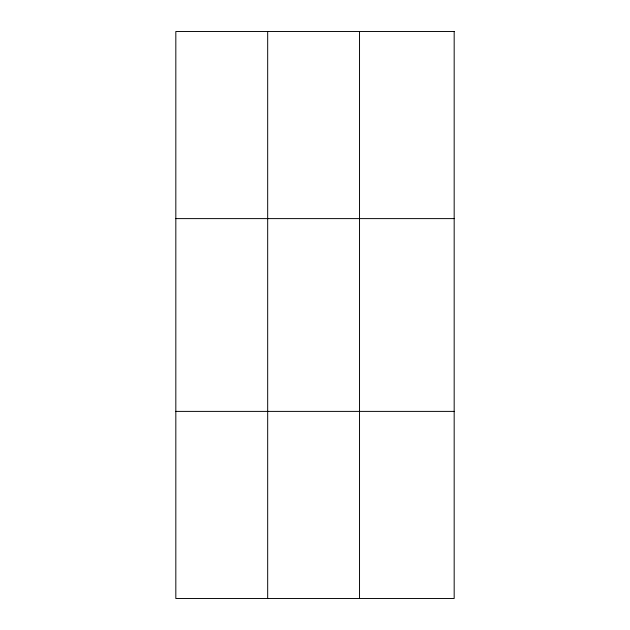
<?xml version="1.0" encoding="UTF-8"?>
<svg xmlns="http://www.w3.org/2000/svg" width="630" height="630" viewBox="0 0 630 630"><rect width="100%" height="100%" fill="white"/><g stroke="black" fill="none" stroke-linecap="round" stroke-linejoin="round"><path stroke-width="0.94" d="M267.679 598.5L267.679 31.5M359.533 598.5L359.533 31.5M175.825 218.61L454.175 218.61M175.825 411.39L454.175 411.39M454.175 31.5L454.175 598.5L175.825 598.5L175.825 31.5L454.175 31.5"/></g></svg>
